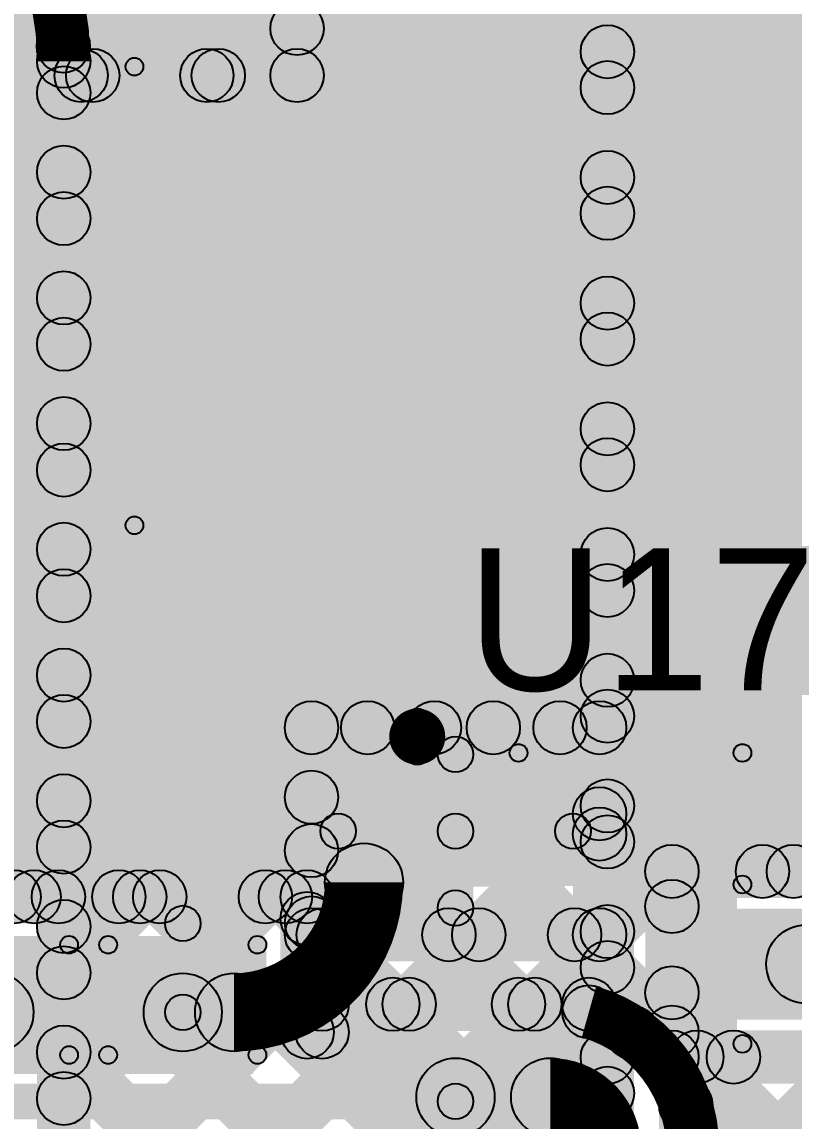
# Model space of a CAD drawing. Header units: millimetres. Extents: x 0 to 210, y 0 to 213.
# Drawn here: x 1.8358 to 2.053, y 0.5129 to 0.822 of the extents above; entities that cross this region are included whole.
import ezdxf

# ---------------------------------------------------------------- set-up
doc = ezdxf.new("R2010")
doc.units = ezdxf.units.MM
doc.header["$MEASUREMENT"] = 0
for name, color, linetype in [('BottomLayer', 5, 'Continuous'), ('TopLayer', 1, 'Continuous'), ('TopOverlay', 2, 'Continuous'), ('TopPaste', 8, 'Continuous'), ('TopSolder', 216, 'Continuous')]:
    doc.layers.add(name, color=color, linetype=linetype)

# ---------------------------------------------------------------- blocks, each defined once
blk = doc.blocks.new('UCD1E471MNL1GS_40')
at = {"layer": 'TopOverlay'}
h = blk.add_hatch(color=2, dxfattribs=at)
edge = h.paths.add_edge_path()
edge.add_arc((0.206, -0.08), 0.0025, 0, 360)
for points in [[(0.2085, -0.209), (0.2035, -0.209), (0.2035, -0.08), (0.2085, -0.08)], [(-0.14, -0.2115), (-0.14, -0.2065), (0.206, -0.2065), (0.206, -0.2115)]]:
    blk.add_hatch(color=2, dxfattribs=at).paths.add_polyline_path(points)
h = blk.add_hatch(color=2, dxfattribs=at)
edge = h.paths.add_edge_path()
edge.add_arc((0.206, -0.209), 0.0025, 0, 360)
h = blk.add_hatch(color=2, dxfattribs=at)
edge = h.paths.add_edge_path()
edge.add_arc((0.206, -0.209), 0.0025, 0, 360)
at = {"layer": 'TopSolder'}
blk.add_hatch(color=216, dxfattribs=at).paths.add_polyline_path([(0.23825, 0.06896), (0.23825, -0.06896), (0.06096, -0.06896), (0.06096, 0.06896)])
at = {"layer": 'TopOverlay'}
for centre in [(0.206, -0.08), (0.206, -0.209), (0.206, -0.209)]:
    blk.add_circle(centre, 0.0025, dxfattribs=at)
blk = doc.blocks.new('SSOP_3_79')
at = {"layer": 'TopLayer'}
for points in [[(-0.01161, 0.02618), (-0.01161, 0.07224), (0.01161, 0.07224), (0.01161, 0.02618)], [(-0.04902, -0.07224), (-0.04902, -0.02618), (-0.02579, -0.02618), (-0.02579, -0.07224)], [(0.02579, -0.07224), (0.02579, -0.02618), (0.04902, -0.02618), (0.04902, -0.07224)]]:
    blk.add_hatch(color=1, dxfattribs=at).paths.add_polyline_path(points)
at = {"layer": 'TopOverlay'}
h = blk.add_hatch(color=2, dxfattribs=at)
edge = h.paths.add_edge_path()
edge.add_arc((-0.05942, 0.0315), 0.0025, 0, 360)
h = blk.add_hatch(color=2, dxfattribs=at)
edge = h.paths.add_edge_path()
edge.add_arc((-0.05942, 0.0315), 0.0025, 0, 360)
for points in [[(-0.05692, -0.0315), (-0.06192, -0.0315), (-0.06192, 0.0315), (-0.05692, 0.0315)], [(-0.02241, 0.034), (-0.02241, 0.029), (-0.05942, 0.029), (-0.05942, 0.034)], [(0.05942, 0.034), (0.05942, 0.029), (0.02241, 0.029), (0.02241, 0.034)], [(0.06192, -0.0315), (0.05692, -0.0315), (0.05692, 0.0315), (0.06192, 0.0315)]]:
    blk.add_hatch(color=2, dxfattribs=at).paths.add_polyline_path(points)
h = blk.add_hatch(color=2, dxfattribs=at)
edge = h.paths.add_edge_path()
edge.add_arc((-0.02241, 0.0315), 0.0025, 0, 360)
h = blk.add_hatch(color=2, dxfattribs=at)
edge = h.paths.add_edge_path()
edge.add_arc((0.02241, 0.0315), 0.0025, 0, 360)
h = blk.add_hatch(color=2, dxfattribs=at)
edge = h.paths.add_edge_path()
edge.add_arc((0.05942, 0.0315), 0.0025, 0, 360)
h = blk.add_hatch(color=2, dxfattribs=at)
edge = h.paths.add_edge_path()
edge.add_arc((0.05942, 0.0315), 0.0025, 0, 360)
h = blk.add_hatch(color=2, dxfattribs=at)
edge = h.paths.add_edge_path()
edge.add_arc((-0.05942, -0.0315), 0.0025, 0, 360)
h = blk.add_hatch(color=2, dxfattribs=at)
edge = h.paths.add_edge_path()
edge.add_arc((0.05942, -0.0315), 0.0025, 0, 360)
h = blk.add_hatch(color=2, dxfattribs=at)
edge = h.paths.add_edge_path()
edge.add_arc((-0.06794, -0.06), 0.00394, 0, 360)
h = blk.add_hatch(color=2, dxfattribs=at)
edge = h.paths.add_edge_path()
edge.add_arc((-0.06006, -0.06), 0.00394, 0, 360)
at = {"layer": 'TopPaste'}
for points in [[(-0.01161, 0.02618), (-0.01161, 0.07224), (0.01161, 0.07224), (0.01161, 0.02618)], [(-0.04902, -0.07224), (-0.04902, -0.02618), (-0.02579, -0.02618), (-0.02579, -0.07224)], [(0.02579, -0.07224), (0.02579, -0.02618), (0.04902, -0.02618), (0.04902, -0.07224)]]:
    blk.add_hatch(color=8, dxfattribs=at).paths.add_polyline_path(points)
at = {"layer": 'TopSolder'}
for points in [[(-0.01561, 0.02218), (-0.01561, 0.07624), (0.01561, 0.07624), (0.01561, 0.02218)], [(-0.05302, -0.07624), (-0.05302, -0.02218), (-0.02179, -0.02218), (-0.02179, -0.07624)], [(0.02179, -0.07624), (0.02179, -0.02218), (0.05302, -0.02218), (0.05302, -0.07624)]]:
    blk.add_hatch(color=216, dxfattribs=at).paths.add_polyline_path(points)
at = {"layer": 'TopOverlay', "const_width": 0.00787}
blk.add_lwpolyline([(-0.06006, -0.06, 1), (-0.06794, -0.06, 1)], format="xyb", close=True, dxfattribs=at)
at = {"layer": 'TopOverlay'}
for centre, radius in [((-0.05942, 0.0315), 0.0025), ((-0.05942, 0.0315), 0.0025), ((-0.02241, 0.0315), 0.0025), ((0.02241, 0.0315), 0.0025), ((0.05942, 0.0315), 0.0025), ((0.05942, 0.0315), 0.0025), ((-0.05942, -0.0315), 0.0025), ((0.05942, -0.0315), 0.0025), ((-0.06794, -0.06), 0.00394), ((-0.06006, -0.06), 0.00394)]:
    blk.add_circle(centre, radius, dxfattribs=at)
blk = doc.blocks.new('CAP_0603_89')
at = {"layer": 'TopLayer'}
for points in [[(-0.015, 0.0175), (-0.015, -0.0175), (-0.045, -0.0175), (-0.045, 0.0175)], [(0.045, 0.0175), (0.045, -0.0175), (0.015, -0.0175), (0.015, 0.0175)]]:
    blk.add_hatch(color=1, dxfattribs=at).paths.add_polyline_path(points)
at = {"layer": 'TopOverlay'}
h = blk.add_hatch(color=2, dxfattribs=at)
edge = h.paths.add_edge_path()
edge.add_arc((-0.049, 0.021), 0.0025, 0, 360)
h = blk.add_hatch(color=2, dxfattribs=at)
edge = h.paths.add_edge_path()
edge.add_arc((-0.049, 0.021), 0.0025, 0, 360)
for points in [[(-0.049, 0.0185), (-0.049, 0.0235), (-0.018, 0.0235), (-0.018, 0.0185)], [(0.018, 0.0185), (0.018, 0.0235), (0.049, 0.0235), (0.049, 0.0185)], [(-0.0515, 0.021), (-0.0465, 0.021), (-0.0465, -0.021), (-0.0515, -0.021)], [(0.0465, 0.021), (0.0515, 0.021), (0.0515, -0.021), (0.0465, -0.021)], [(-0.049, -0.0235), (-0.049, -0.0185), (-0.018, -0.0185), (-0.018, -0.0235)], [(0.018, -0.0235), (0.018, -0.0185), (0.049, -0.0185), (0.049, -0.0235)]]:
    blk.add_hatch(color=2, dxfattribs=at).paths.add_polyline_path(points)
h = blk.add_hatch(color=2, dxfattribs=at)
edge = h.paths.add_edge_path()
edge.add_arc((-0.018, 0.021), 0.0025, 0, 360)
h = blk.add_hatch(color=2, dxfattribs=at)
edge = h.paths.add_edge_path()
edge.add_arc((0.018, 0.021), 0.0025, 0, 360)
h = blk.add_hatch(color=2, dxfattribs=at)
edge = h.paths.add_edge_path()
edge.add_arc((0.049, 0.021), 0.0025, 0, 360)
h = blk.add_hatch(color=2, dxfattribs=at)
edge = h.paths.add_edge_path()
edge.add_arc((0.049, 0.021), 0.0025, 0, 360)
h = blk.add_hatch(color=2, dxfattribs=at)
edge = h.paths.add_edge_path()
edge.add_arc((-0.049, -0.021), 0.0025, 0, 360)
h = blk.add_hatch(color=2, dxfattribs=at)
edge = h.paths.add_edge_path()
edge.add_arc((-0.049, -0.021), 0.0025, 0, 360)
h = blk.add_hatch(color=2, dxfattribs=at)
edge = h.paths.add_edge_path()
edge.add_arc((-0.018, -0.021), 0.0025, 0, 360)
h = blk.add_hatch(color=2, dxfattribs=at)
edge = h.paths.add_edge_path()
edge.add_arc((0.018, -0.021), 0.0025, 0, 360)
h = blk.add_hatch(color=2, dxfattribs=at)
edge = h.paths.add_edge_path()
edge.add_arc((0.049, -0.021), 0.0025, 0, 360)
h = blk.add_hatch(color=2, dxfattribs=at)
edge = h.paths.add_edge_path()
edge.add_arc((0.049, -0.021), 0.0025, 0, 360)
at = {"layer": 'TopPaste'}
for points in [[(-0.015, 0.0175), (-0.015, -0.0175), (-0.045, -0.0175), (-0.045, 0.0175)], [(0.045, 0.0175), (0.045, -0.0175), (0.015, -0.0175), (0.015, 0.0175)]]:
    blk.add_hatch(color=8, dxfattribs=at).paths.add_polyline_path(points)
at = {"layer": 'TopSolder'}
for points in [[(-0.01264, 0.01986), (-0.01264, -0.01986), (-0.04736, -0.01986), (-0.04736, 0.01986)], [(0.04736, 0.01986), (0.04736, -0.01986), (0.01264, -0.01986), (0.01264, 0.01986)]]:
    blk.add_hatch(color=216, dxfattribs=at).paths.add_polyline_path(points)
at = {"layer": 'TopOverlay'}
for centre in [(-0.049, 0.021), (-0.049, 0.021), (-0.018, 0.021), (0.018, 0.021), (0.049, 0.021), (0.049, 0.021), (-0.049, -0.021), (-0.049, -0.021), (-0.018, -0.021), (0.018, -0.021), (0.049, -0.021), (0.049, -0.021)]:
    blk.add_circle(centre, 0.0025, dxfattribs=at)
blk = doc.blocks.new('CAP_0603_90')
at = {"layer": 'TopLayer'}
for points in [[(-0.015, 0.0175), (-0.015, -0.0175), (-0.045, -0.0175), (-0.045, 0.0175)], [(0.045, 0.0175), (0.045, -0.0175), (0.015, -0.0175), (0.015, 0.0175)]]:
    blk.add_hatch(color=1, dxfattribs=at).paths.add_polyline_path(points)
at = {"layer": 'TopOverlay'}
h = blk.add_hatch(color=2, dxfattribs=at)
edge = h.paths.add_edge_path()
edge.add_arc((-0.049, 0.021), 0.0025, 0, 360)
h = blk.add_hatch(color=2, dxfattribs=at)
edge = h.paths.add_edge_path()
edge.add_arc((-0.049, 0.021), 0.0025, 0, 360)
for points in [[(-0.049, 0.0185), (-0.049, 0.0235), (-0.018, 0.0235), (-0.018, 0.0185)], [(0.018, 0.0185), (0.018, 0.0235), (0.049, 0.0235), (0.049, 0.0185)], [(-0.0515, 0.021), (-0.0465, 0.021), (-0.0465, -0.021), (-0.0515, -0.021)], [(0.0465, 0.021), (0.0515, 0.021), (0.0515, -0.021), (0.0465, -0.021)], [(-0.049, -0.0235), (-0.049, -0.0185), (-0.018, -0.0185), (-0.018, -0.0235)], [(0.018, -0.0235), (0.018, -0.0185), (0.049, -0.0185), (0.049, -0.0235)]]:
    blk.add_hatch(color=2, dxfattribs=at).paths.add_polyline_path(points)
h = blk.add_hatch(color=2, dxfattribs=at)
edge = h.paths.add_edge_path()
edge.add_arc((-0.018, 0.021), 0.0025, 0, 360)
h = blk.add_hatch(color=2, dxfattribs=at)
edge = h.paths.add_edge_path()
edge.add_arc((0.018, 0.021), 0.0025, 0, 360)
h = blk.add_hatch(color=2, dxfattribs=at)
edge = h.paths.add_edge_path()
edge.add_arc((0.049, 0.021), 0.0025, 0, 360)
h = blk.add_hatch(color=2, dxfattribs=at)
edge = h.paths.add_edge_path()
edge.add_arc((0.049, 0.021), 0.0025, 0, 360)
h = blk.add_hatch(color=2, dxfattribs=at)
edge = h.paths.add_edge_path()
edge.add_arc((-0.049, -0.021), 0.0025, 0, 360)
h = blk.add_hatch(color=2, dxfattribs=at)
edge = h.paths.add_edge_path()
edge.add_arc((-0.049, -0.021), 0.0025, 0, 360)
h = blk.add_hatch(color=2, dxfattribs=at)
edge = h.paths.add_edge_path()
edge.add_arc((-0.018, -0.021), 0.0025, 0, 360)
h = blk.add_hatch(color=2, dxfattribs=at)
edge = h.paths.add_edge_path()
edge.add_arc((0.018, -0.021), 0.0025, 0, 360)
h = blk.add_hatch(color=2, dxfattribs=at)
edge = h.paths.add_edge_path()
edge.add_arc((0.049, -0.021), 0.0025, 0, 360)
h = blk.add_hatch(color=2, dxfattribs=at)
edge = h.paths.add_edge_path()
edge.add_arc((0.049, -0.021), 0.0025, 0, 360)
at = {"layer": 'TopPaste'}
for points in [[(-0.015, 0.0175), (-0.015, -0.0175), (-0.045, -0.0175), (-0.045, 0.0175)], [(0.045, 0.0175), (0.045, -0.0175), (0.015, -0.0175), (0.015, 0.0175)]]:
    blk.add_hatch(color=8, dxfattribs=at).paths.add_polyline_path(points)
at = {"layer": 'TopSolder'}
for points in [[(-0.01264, 0.01986), (-0.01264, -0.01986), (-0.04736, -0.01986), (-0.04736, 0.01986)], [(0.04736, 0.01986), (0.04736, -0.01986), (0.01264, -0.01986), (0.01264, 0.01986)]]:
    blk.add_hatch(color=216, dxfattribs=at).paths.add_polyline_path(points)
at = {"layer": 'TopOverlay'}
for centre in [(-0.049, 0.021), (-0.049, 0.021), (-0.018, 0.021), (0.018, 0.021), (0.049, 0.021), (0.049, 0.021), (-0.049, -0.021), (-0.049, -0.021), (-0.018, -0.021), (0.018, -0.021), (0.049, -0.021), (0.049, -0.021)]:
    blk.add_circle(centre, 0.0025, dxfattribs=at)

msp = doc.modelspace()

# ---------------------------------------------------------------- hatches: boundary and pattern name
at = {"layer": 'BottomLayer'}
for points in [[(2.008, 0.498), (1.993, 0.498), (1.993, 2.688), (2.008, 2.688)], [(2.037, 0.498), (2.015, 0.498), (2.015, 2.688), (2.037, 2.688)], [(1.63805, 1.15537), (1.64866, 1.16598), (2.0058, 0.80884), (1.9952, 0.79823)], [(1.63805, 1.12002), (1.64866, 1.13062), (2.0058, 0.77348), (1.9952, 0.76287)], [(1.63805, 1.08466), (1.64866, 1.09527), (2.0058, 0.73813), (1.9952, 0.72752)], [(1.63805, 1.04931), (1.64866, 1.05991), (2.0058, 0.70277), (1.9952, 0.69216)], [(1.8528, 0.79676), (1.8422, 0.80736), (1.9952, 0.96036), (2.0058, 0.94976)], [(1.8528, 0.7614), (1.8422, 0.77201), (1.9952, 0.92501), (2.0058, 0.9144)], [(1.8528, 0.72604), (1.8422, 0.73665), (1.9952, 0.88965), (2.0058, 0.87904)], [(1.8528, 0.69069), (1.8422, 0.7013), (1.9952, 0.8543), (2.0058, 0.84369)], [(1.84209, 0.80992), (1.85269, 0.82052), (2.0058, 0.66741), (1.9952, 0.65681)], [(1.8528, 0.65533), (1.8422, 0.66594), (1.9952, 0.81894), (2.0058, 0.80833)], [(1.855, 0.487), (1.84, 0.487), (1.84, 0.81096), (1.855, 0.81096)], [(1.8422, 0.77445), (1.8528, 0.78506), (2.0058, 0.63206), (1.9952, 0.62145)], [(1.8528, 0.61998), (1.8422, 0.63059), (1.9952, 0.78359), (2.0058, 0.77298)], [(1.8422, 0.7391), (1.8528, 0.7497), (2.0058, 0.5967), (1.9952, 0.5861)], [(1.8528, 0.58462), (1.8422, 0.59523), (1.9952, 0.74823), (2.0058, 0.73762)], [(1.8422, 0.70374), (1.8528, 0.71435), (2.0058, 0.56135), (1.9952, 0.55074)], [(1.8528, 0.54927), (1.8422, 0.55988), (1.9952, 0.71288), (2.0058, 0.70227)], [(1.8422, 0.66838), (1.8528, 0.67899), (2.0058, 0.52599), (1.9952, 0.51538)], [(1.8422, 0.66839), (1.8528, 0.67899), (2.0058, 0.52599), (1.9952, 0.51539)], [(1.8528, 0.51391), (1.8422, 0.52452), (1.9952, 0.67752), (2.0058, 0.66691)], [(1.8422, 0.63303), (1.8528, 0.64364), (2.00273, 0.49371), (1.99212, 0.4831)], [(1.85272, 0.47848), (1.84212, 0.48908), (1.9952, 0.64216), (2.0058, 0.63156)], [(1.8422, 0.59767), (1.8528, 0.60828), (1.97428, 0.4868), (1.96367, 0.4762)], [(1.88577, 0.47617), (1.87517, 0.48678), (1.9952, 0.60681), (2.0058, 0.5962)], [(1.8422, 0.56232), (1.8528, 0.57292), (1.93892, 0.4868), (1.92832, 0.4762)], [(1.92115, 0.4762), (1.91055, 0.4868), (1.9952, 0.57145), (2.0058, 0.56085)], [(1.8422, 0.52696), (1.8528, 0.53757), (1.90357, 0.4868), (1.89296, 0.4762)], [(1.95651, 0.4762), (1.9459, 0.4868), (1.9952, 0.5361), (2.0058, 0.52549)]]:
    msp.add_hatch(color=5, dxfattribs=at).paths.add_polyline_path(points)
h = msp.add_hatch(color=5, dxfattribs=at)
edge = h.paths.add_edge_path()
edge.add_arc((1.84739, 0.81522), 0.0075, 0, 360)
h = msp.add_hatch(color=5, dxfattribs=at)
edge = h.paths.add_edge_path()
edge.add_arc((2.0005, 0.81364), 0.0075, 0, 360)
h = msp.add_hatch(color=5, dxfattribs=at)
edge = h.paths.add_edge_path()
edge.add_arc((1.8475, 0.81096), 0.0075, 0, 360)
h = msp.add_hatch(color=5, dxfattribs=at)
edge = h.paths.add_edge_path()
edge.add_arc((1.8475, 0.81096), 0.0075, 0, 360)
h = msp.add_hatch(color=5, dxfattribs=at)
edge = h.paths.add_edge_path()
edge.add_arc((2.0005, 0.80353), 0.0075, 0, 360)
h = msp.add_hatch(color=5, dxfattribs=at)
edge = h.paths.add_edge_path()
edge.add_arc((1.8475, 0.80206), 0.0075, 0, 360)
h = msp.add_hatch(color=5, dxfattribs=at)
edge = h.paths.add_edge_path()
edge.add_arc((1.8475, 0.77976), 0.0075, 0, 360)
h = msp.add_hatch(color=5, dxfattribs=at)
edge = h.paths.add_edge_path()
edge.add_arc((2.0005, 0.77828), 0.0075, 0, 360)
h = msp.add_hatch(color=5, dxfattribs=at)
edge = h.paths.add_edge_path()
edge.add_arc((1.8475, 0.7667), 0.0075, 0, 360)
h = msp.add_hatch(color=5, dxfattribs=at)
edge = h.paths.add_edge_path()
edge.add_arc((2.0005, 0.76818), 0.0075, 0, 360)
h = msp.add_hatch(color=5, dxfattribs=at)
edge = h.paths.add_edge_path()
edge.add_arc((1.8475, 0.7444), 0.0075, 0, 360)
h = msp.add_hatch(color=5, dxfattribs=at)
edge = h.paths.add_edge_path()
edge.add_arc((2.0005, 0.74293), 0.0075, 0, 360)
h = msp.add_hatch(color=5, dxfattribs=at)
edge = h.paths.add_edge_path()
edge.add_arc((1.8475, 0.73135), 0.0075, 0, 360)
h = msp.add_hatch(color=5, dxfattribs=at)
edge = h.paths.add_edge_path()
edge.add_arc((2.0005, 0.73282), 0.0075, 0, 360)
h = msp.add_hatch(color=5, dxfattribs=at)
edge = h.paths.add_edge_path()
edge.add_arc((1.8475, 0.70905), 0.0075, 0, 360)
h = msp.add_hatch(color=5, dxfattribs=at)
edge = h.paths.add_edge_path()
edge.add_arc((2.0005, 0.70757), 0.0075, 0, 360)
h = msp.add_hatch(color=5, dxfattribs=at)
edge = h.paths.add_edge_path()
edge.add_arc((2.0005, 0.69747), 0.0075, 0, 360)
h = msp.add_hatch(color=5, dxfattribs=at)
edge = h.paths.add_edge_path()
edge.add_arc((1.8475, 0.69599), 0.0075, 0, 360)
h = msp.add_hatch(color=5, dxfattribs=at)
edge = h.paths.add_edge_path()
edge.add_arc((1.8475, 0.67369), 0.0075, 0, 360)
h = msp.add_hatch(color=5, dxfattribs=at)
edge = h.paths.add_edge_path()
edge.add_arc((1.8475, 0.67369), 0.0075, 0, 360)
h = msp.add_hatch(color=5, dxfattribs=at)
edge = h.paths.add_edge_path()
edge.add_arc((2.0005, 0.67222), 0.0075, 0, 360)
h = msp.add_hatch(color=5, dxfattribs=at)
edge = h.paths.add_edge_path()
edge.add_arc((1.8475, 0.66064), 0.0075, 0, 360)
h = msp.add_hatch(color=5, dxfattribs=at)
edge = h.paths.add_edge_path()
edge.add_arc((2.0005, 0.66211), 0.0075, 0, 360)
h = msp.add_hatch(color=5, dxfattribs=at)
edge = h.paths.add_edge_path()
edge.add_arc((1.8475, 0.63833), 0.0075, 0, 360)
h = msp.add_hatch(color=5, dxfattribs=at)
edge = h.paths.add_edge_path()
edge.add_arc((2.0005, 0.63686), 0.0075, 0, 360)
h = msp.add_hatch(color=5, dxfattribs=at)
edge = h.paths.add_edge_path()
edge.add_arc((2.0005, 0.62676), 0.0075, 0, 360)
h = msp.add_hatch(color=5, dxfattribs=at)
edge = h.paths.add_edge_path()
edge.add_arc((1.8475, 0.62528), 0.0075, 0, 360)
h = msp.add_hatch(color=5, dxfattribs=at)
edge = h.paths.add_edge_path()
edge.add_arc((1.8475, 0.60298), 0.0075, 0, 360)
h = msp.add_hatch(color=5, dxfattribs=at)
edge = h.paths.add_edge_path()
edge.add_arc((2.0005, 0.60151), 0.0075, 0, 360)
h = msp.add_hatch(color=5, dxfattribs=at)
edge = h.paths.add_edge_path()
edge.add_arc((1.8475, 0.58993), 0.0075, 0, 360)
h = msp.add_hatch(color=5, dxfattribs=at)
edge = h.paths.add_edge_path()
edge.add_arc((2.0005, 0.5914), 0.0075, 0, 360)
h = msp.add_hatch(color=5, dxfattribs=at)
edge = h.paths.add_edge_path()
edge.add_arc((1.8475, 0.56762), 0.0075, 0, 360)
h = msp.add_hatch(color=5, dxfattribs=at)
edge = h.paths.add_edge_path()
edge.add_arc((2.0005, 0.56615), 0.0075, 0, 360)
h = msp.add_hatch(color=5, dxfattribs=at)
edge = h.paths.add_edge_path()
edge.add_arc((2.0005, 0.55605), 0.0075, 0, 360)
h = msp.add_hatch(color=5, dxfattribs=at)
edge = h.paths.add_edge_path()
edge.add_arc((1.8475, 0.55457), 0.0075, 0, 360)
h = msp.add_hatch(color=5, dxfattribs=at)
edge = h.paths.add_edge_path()
edge.add_arc((1.8475, 0.53227), 0.0075, 0, 360)
h = msp.add_hatch(color=5, dxfattribs=at)
edge = h.paths.add_edge_path()
edge.add_arc((2.0005, 0.5308), 0.0075, 0, 360)
h = msp.add_hatch(color=5, dxfattribs=at)
edge = h.paths.add_edge_path()
edge.add_arc((1.8475, 0.51922), 0.0075, 0, 360)
h = msp.add_hatch(color=5, dxfattribs=at)
edge = h.paths.add_edge_path()
edge.add_arc((2.0005, 0.52069), 0.0075, 0, 360)
h = msp.add_hatch(color=5, dxfattribs=at)
edge = h.paths.add_edge_path()
edge.add_arc((2.0005, 0.52069), 0.0075, 0, 360)
at = {"layer": 'TopLayer'}
for points in [[(1.723, 0.633), (2.098, 0.633), (2.098, 1.208), (1.723, 1.208)], [(1.70377, 0.57702), (1.69317, 0.58762), (2.1232, 1.01765), (2.1338, 1.00704)], [(1.79447, 0.63236), (1.78387, 0.64297), (2.1232, 0.9823), (2.1338, 0.97169)], [(1.92065, 0.80696), (1.90565, 0.80696), (1.90565, 0.97189), (1.92065, 0.97189)], [(1.90784, 0.95629), (1.91845, 0.9669), (2.1338, 0.75155), (2.1232, 0.74094)], [(1.81064, 0.61318), (1.80004, 0.62378), (2.1232, 0.94694), (2.1338, 0.93633)], [(1.90784, 0.92094), (1.91845, 0.93155), (2.1338, 0.71619), (2.1232, 0.70558)], [(1.80956, 0.57674), (1.79896, 0.58735), (2.1232, 0.91159), (2.1338, 0.90098)], [(1.90784, 0.88558), (1.91845, 0.89619), (2.1338, 0.68084), (2.1232, 0.67023)], [(1.83883, 0.57065), (1.82823, 0.58126), (2.1232, 0.87623), (2.1338, 0.86562)], [(1.90784, 0.85023), (1.91845, 0.86084), (2.1338, 0.64548), (2.1232, 0.63487)], [(1.87419, 0.57065), (1.86358, 0.58126), (2.1232, 0.84088), (2.1338, 0.83027)], [(1.90784, 0.81487), (1.91845, 0.82548), (2.1338, 0.61013), (2.1232, 0.59952)], [(1.7165, 0.79946), (1.7165, 0.81446), (1.91315, 0.81446), (1.91315, 0.79946)], [(1.66842, 0.57702), (1.65781, 0.58762), (1.88246, 0.81227), (1.89306, 0.80166)], [(1.7218, 0.66576), (1.7112, 0.67636), (1.8471, 0.81227), (1.85771, 0.80166)], [(1.7112, 0.79939), (1.7218, 0.80999), (1.92254, 0.60926), (1.91193, 0.59865)], [(1.7112, 0.79938), (1.7218, 0.80999), (1.92254, 0.60926), (1.91193, 0.59865)], [(1.74428, 0.80166), (1.75488, 0.81227), (1.93833, 0.62882), (1.92773, 0.61821)], [(1.77963, 0.80166), (1.79024, 0.81227), (1.97369, 0.62882), (1.96308, 0.61821)], [(1.81499, 0.80166), (1.82559, 0.81227), (2.04945, 0.58842), (2.03884, 0.57781)], [(1.85034, 0.80166), (1.86095, 0.81227), (2.0848, 0.58842), (2.07419, 0.57781)], [(1.8857, 0.80166), (1.89631, 0.81227), (2.1338, 0.57477), (2.1232, 0.56416)], [(1.9571, 0.61821), (1.9465, 0.62882), (2.1232, 0.80552), (2.1338, 0.79491)], [(1.7112, 0.76403), (1.7218, 0.77464), (1.91518, 0.58126), (1.90457, 0.57065)], [(1.99246, 0.61821), (1.98185, 0.62882), (2.1232, 0.77016), (2.1338, 0.75956)], [(1.7112, 0.72867), (1.7218, 0.73928), (1.87982, 0.58126), (1.86922, 0.57065)], [(2.0036, 0.594), (1.99299, 0.6046), (2.1232, 0.73481), (2.1338, 0.7242)], [(1.98537, 0.54041), (1.97476, 0.55102), (2.1232, 0.69945), (2.1338, 0.68885)], [(1.446, 0.579), (2.098, 0.579), (2.098, 0.675), (1.446, 0.675)], [(2.05812, 0.57781), (2.04752, 0.58842), (2.1232, 0.6641), (2.1338, 0.65349)], [(1.91723, 0.61602), (1.91723, 0.63102), (1.9983, 0.63102), (1.9983, 0.61602)], [(1.92473, 0.56529), (1.90973, 0.56529), (1.90973, 0.62352), (1.92473, 0.62352)], [(2.0058, 0.56529), (1.9908, 0.56529), (1.9908, 0.62352), (2.0058, 0.62352)], [(1.96276, 0.5944), (1.95276, 0.5944), (1.95276, 0.61602), (1.96276, 0.61602)], [(1.80093, 0.60358), (1.81154, 0.61419), (1.84447, 0.58126), (1.83386, 0.57065)], [(1.92473, 0.5894), (1.92473, 0.5994), (1.95776, 0.5994), (1.95776, 0.5894)], [(1.95776, 0.5894), (1.95776, 0.5994), (1.9908, 0.5994), (1.9908, 0.5894)], [(1.99299, 0.5883), (2.0036, 0.59891), (2.02396, 0.57855), (2.01335, 0.56794)], [(1.90954, 0.57065), (1.89894, 0.58126), (1.91193, 0.59425), (1.92254, 0.58365)], [(1.96276, 0.57279), (1.95276, 0.57279), (1.95276, 0.5944), (1.96276, 0.5944)], [(2.01866, 0.57561), (2.01866, 0.59061), (2.09372, 0.59061), (2.09372, 0.57561)], [(1.80426, 0.56846), (1.80426, 0.58346), (1.846, 0.58346), (1.846, 0.56846)], [(1.846, 0.56846), (1.846, 0.58346), (1.863, 0.58346), (1.863, 0.56846)], [(1.846, 0.56846), (1.846, 0.58346), (1.863, 0.58346), (1.863, 0.56846)], [(1.863, 0.56846), (1.863, 0.58346), (1.916, 0.58346), (1.916, 0.56846)], [(1.90457, 0.57065), (1.91518, 0.58126), (1.9213, 0.57514), (1.9107, 0.56453)], [(2.02616, 0.53089), (2.01116, 0.53089), (2.01116, 0.58311), (2.02616, 0.58311)], [(1.9235, 0.53791), (1.9085, 0.53791), (1.9085, 0.57596), (1.9235, 0.57596)], [(1.91193, 0.5633), (1.92254, 0.5739), (1.92585, 0.57059), (1.91524, 0.55998)], [(1.91723, 0.55779), (1.91723, 0.57279), (1.9983, 0.57279), (1.9983, 0.55779)], [(1.9213, 0.54706), (1.9107, 0.55766), (1.92362, 0.57059), (1.93423, 0.55998)], [(1.91524, 0.55998), (1.92585, 0.57059), (1.94542, 0.55102), (1.93482, 0.54041)], [(1.95001, 0.54041), (1.9394, 0.55102), (1.95898, 0.57059), (1.96958, 0.55998)], [(1.9506, 0.55998), (1.96121, 0.57059), (1.98078, 0.55102), (1.97017, 0.54041)], [(1.9506, 0.55998), (1.9612, 0.57059), (1.98078, 0.55102), (1.97017, 0.54041)], [(1.98595, 0.55998), (1.99656, 0.57059), (2.02396, 0.54319), (2.01335, 0.53258)], [(1.886, 0.54346), (1.876, 0.54346), (1.876, 0.56846), (1.886, 0.56846)], [(1.828, 0.53246), (1.828, 0.55446), (1.881, 0.55446), (1.881, 0.53246)], [(1.881, 0.53246), (1.881, 0.55446), (1.89546, 0.55446), (1.89546, 0.53246)], [(2.01279, 0.53248), (2.00219, 0.54309), (2.01335, 0.55426), (2.02396, 0.54365)], [(1.92023, 0.53821), (1.92023, 0.55321), (1.9953, 0.55321), (1.9953, 0.53821)], [(1.881, 0.53846), (1.881, 0.54846), (1.9085, 0.54846), (1.9085, 0.53846)], [(1.92773, 0.53791), (1.91273, 0.53791), (1.91273, 0.54571), (1.92773, 0.54571)], [(1.916, 0.53041), (1.916, 0.54541), (1.92023, 0.54541), (1.92023, 0.53041)], [(2.01335, 0.53258), (2.02396, 0.54319), (2.03096, 0.53619), (2.02036, 0.52558)], [(2.01866, 0.52339), (2.01866, 0.53839), (2.0925, 0.53839), (2.0925, 0.52339)], [(2.02782, 0.51215), (2.01721, 0.52276), (2.03064, 0.53619), (2.04125, 0.52558)], [(2.02036, 0.52558), (2.03096, 0.53619), (2.06185, 0.5053), (2.05124, 0.4947)], [(2.04572, 0.4947), (2.03511, 0.5053), (2.066, 0.53619), (2.0766, 0.52558)], [(1.95776, 0.5086), (1.95776, 0.5306), (1.9844, 0.5306), (1.9844, 0.5086)], [(1.776, 0.51341), (1.776, 0.52341), (1.95776, 0.52341), (1.95776, 0.51341)]]:
    msp.add_hatch(color=1, dxfattribs=at).paths.add_polyline_path(points)
h = msp.add_hatch(color=1, dxfattribs=at)
edge = h.paths.add_edge_path()
edge.add_arc((1.91315, 0.82018), 0.0075, 0, 360)
h = msp.add_hatch(color=1, dxfattribs=at)
edge = h.paths.add_edge_path()
edge.add_arc((1.85241, 0.80696), 0.0075, 0, 360)
h = msp.add_hatch(color=1, dxfattribs=at)
edge = h.paths.add_edge_path()
edge.add_arc((1.85565, 0.80696), 0.0075, 0, 360)
h = msp.add_hatch(color=1, dxfattribs=at)
edge = h.paths.add_edge_path()
edge.add_arc((1.88776, 0.80696), 0.0075, 0, 360)
h = msp.add_hatch(color=1, dxfattribs=at)
edge = h.paths.add_edge_path()
edge.add_arc((1.891, 0.80696), 0.0075, 0, 360)
h = msp.add_hatch(color=1, dxfattribs=at)
edge = h.paths.add_edge_path()
edge.add_arc((1.91315, 0.80696), 0.0075, 0, 360)
h = msp.add_hatch(color=1, dxfattribs=at)
edge = h.paths.add_edge_path()
edge.add_arc((1.91315, 0.80696), 0.0075, 0, 360)
h = msp.add_hatch(color=1, dxfattribs=at)
edge = h.paths.add_edge_path()
edge.add_arc((1.91723, 0.62352), 0.0075, 0, 360)
h = msp.add_hatch(color=1, dxfattribs=at)
edge = h.paths.add_edge_path()
edge.add_arc((1.91723, 0.62352), 0.0075, 0, 360)
h = msp.add_hatch(color=1, dxfattribs=at)
edge = h.paths.add_edge_path()
edge.add_arc((1.93303, 0.62352), 0.0075, 0, 360)
h = msp.add_hatch(color=1, dxfattribs=at)
edge = h.paths.add_edge_path()
edge.add_arc((1.9518, 0.62352), 0.0075, 0, 360)
h = msp.add_hatch(color=1, dxfattribs=at)
edge = h.paths.add_edge_path()
edge.add_arc((1.96839, 0.62352), 0.0075, 0, 360)
h = msp.add_hatch(color=1, dxfattribs=at)
edge = h.paths.add_edge_path()
edge.add_arc((1.98715, 0.62352), 0.0075, 0, 360)
h = msp.add_hatch(color=1, dxfattribs=at)
edge = h.paths.add_edge_path()
edge.add_arc((1.9983, 0.62352), 0.0075, 0, 360)
h = msp.add_hatch(color=1, dxfattribs=at)
edge = h.paths.add_edge_path()
edge.add_arc((1.9983, 0.62352), 0.0075, 0, 360)
h = msp.add_hatch(color=1, dxfattribs=at)
edge = h.paths.add_edge_path()
edge.add_arc((1.95776, 0.61602), 0.005, 0, 360)
h = msp.add_hatch(color=1, dxfattribs=at)
edge = h.paths.add_edge_path()
edge.add_arc((1.91723, 0.60396), 0.0075, 0, 360)
h = msp.add_hatch(color=1, dxfattribs=at)
edge = h.paths.add_edge_path()
edge.add_arc((1.91723, 0.60396), 0.0075, 0, 360)
h = msp.add_hatch(color=1, dxfattribs=at)
edge = h.paths.add_edge_path()
edge.add_arc((1.9983, 0.5993), 0.0075, 0, 360)
h = msp.add_hatch(color=1, dxfattribs=at)
edge = h.paths.add_edge_path()
edge.add_arc((1.9983, 0.59361), 0.0075, 0, 360)
h = msp.add_hatch(color=1, dxfattribs=at)
edge = h.paths.add_edge_path()
edge.add_arc((1.92473, 0.5944), 0.005, 0, 360)
h = msp.add_hatch(color=1, dxfattribs=at)
edge = h.paths.add_edge_path()
edge.add_arc((1.95776, 0.5944), 0.005, 0, 360)
h = msp.add_hatch(color=1, dxfattribs=at)
edge = h.paths.add_edge_path()
edge.add_arc((1.95776, 0.5944), 0.005, 0, 360)
h = msp.add_hatch(color=1, dxfattribs=at)
edge = h.paths.add_edge_path()
edge.add_arc((1.95776, 0.5944), 0.005, 0, 360)
h = msp.add_hatch(color=1, dxfattribs=at)
edge = h.paths.add_edge_path()
edge.add_arc((1.95776, 0.5944), 0.005, 0, 360)
h = msp.add_hatch(color=1, dxfattribs=at)
edge = h.paths.add_edge_path()
edge.add_arc((1.9908, 0.5944), 0.005, 0, 360)
h = msp.add_hatch(color=1, dxfattribs=at)
edge = h.paths.add_edge_path()
edge.add_arc((1.91723, 0.58895), 0.0075, 0, 360)
h = msp.add_hatch(color=1, dxfattribs=at)
edge = h.paths.add_edge_path()
edge.add_arc((1.932, 0.58), 0.011, 0, 360)
h = msp.add_hatch(color=1, dxfattribs=at)
edge = h.paths.add_edge_path()
edge.add_arc((2.01866, 0.58311), 0.0075, 0, 360)
h = msp.add_hatch(color=1, dxfattribs=at)
edge = h.paths.add_edge_path()
edge.add_arc((2.01866, 0.58311), 0.0075, 0, 360)
h = msp.add_hatch(color=1, dxfattribs=at)
edge = h.paths.add_edge_path()
edge.add_arc((2.04414, 0.58311), 0.0075, 0, 360)
h = msp.add_hatch(color=1, dxfattribs=at)
edge = h.paths.add_edge_path()
edge.add_arc((2.05282, 0.58311), 0.0075, 0, 360)
h = msp.add_hatch(color=1, dxfattribs=at)
edge = h.paths.add_edge_path()
edge.add_arc((1.83353, 0.57596), 0.0075, 0, 360)
h = msp.add_hatch(color=1, dxfattribs=at)
edge = h.paths.add_edge_path()
edge.add_arc((1.83916, 0.57596), 0.0075, 0, 360)
h = msp.add_hatch(color=1, dxfattribs=at)
edge = h.paths.add_edge_path()
edge.add_arc((1.846, 0.57596), 0.0075, 0, 360)
h = msp.add_hatch(color=1, dxfattribs=at)
edge = h.paths.add_edge_path()
edge.add_arc((1.846, 0.57596), 0.0075, 0, 360)
h = msp.add_hatch(color=1, dxfattribs=at)
edge = h.paths.add_edge_path()
edge.add_arc((1.846, 0.57596), 0.0075, 0, 360)
h = msp.add_hatch(color=1, dxfattribs=at)
edge = h.paths.add_edge_path()
edge.add_arc((1.863, 0.57596), 0.0075, 0, 360)
h = msp.add_hatch(color=1, dxfattribs=at)
edge = h.paths.add_edge_path()
edge.add_arc((1.863, 0.57596), 0.0075, 0, 360)
h = msp.add_hatch(color=1, dxfattribs=at)
edge = h.paths.add_edge_path()
edge.add_arc((1.863, 0.57596), 0.0075, 0, 360)
h = msp.add_hatch(color=1, dxfattribs=at)
edge = h.paths.add_edge_path()
edge.add_arc((1.86889, 0.57596), 0.0075, 0, 360)
h = msp.add_hatch(color=1, dxfattribs=at)
edge = h.paths.add_edge_path()
edge.add_arc((1.87452, 0.57596), 0.0075, 0, 360)
h = msp.add_hatch(color=1, dxfattribs=at)
edge = h.paths.add_edge_path()
edge.add_arc((1.90424, 0.57596), 0.0075, 0, 360)
h = msp.add_hatch(color=1, dxfattribs=at)
edge = h.paths.add_edge_path()
edge.add_arc((1.90988, 0.57596), 0.0075, 0, 360)
h = msp.add_hatch(color=1, dxfattribs=at)
edge = h.paths.add_edge_path()
edge.add_arc((1.90988, 0.57596), 0.0075, 0, 360)
h = msp.add_hatch(color=1, dxfattribs=at)
edge = h.paths.add_edge_path()
edge.add_arc((1.916, 0.57596), 0.0075, 0, 360)
h = msp.add_hatch(color=1, dxfattribs=at)
edge = h.paths.add_edge_path()
edge.add_arc((1.916, 0.57596), 0.0075, 0, 360)
h = msp.add_hatch(color=1, dxfattribs=at)
edge = h.paths.add_edge_path()
edge.add_arc((2.01866, 0.57324), 0.0075, 0, 360)
h = msp.add_hatch(color=1, dxfattribs=at)
edge = h.paths.add_edge_path()
edge.add_arc((1.916, 0.56983), 0.0075, 0, 360)
h = msp.add_hatch(color=1, dxfattribs=at)
edge = h.paths.add_edge_path()
edge.add_arc((1.91723, 0.5686), 0.0075, 0, 360)
h = msp.add_hatch(color=1, dxfattribs=at)
edge = h.paths.add_edge_path()
edge.add_arc((1.95776, 0.57279), 0.005, 0, 360)
h = msp.add_hatch(color=1, dxfattribs=at)
edge = h.paths.add_edge_path()
edge.add_arc((1.881, 0.56846), 0.005, 0, 360)
h = msp.add_hatch(color=1, dxfattribs=at)
edge = h.paths.add_edge_path()
edge.add_arc((1.91723, 0.56529), 0.0075, 0, 360)
h = msp.add_hatch(color=1, dxfattribs=at)
edge = h.paths.add_edge_path()
edge.add_arc((1.91723, 0.56529), 0.0075, 0, 360)
h = msp.add_hatch(color=1, dxfattribs=at)
edge = h.paths.add_edge_path()
edge.add_arc((1.92054, 0.56529), 0.0075, 0, 360)
h = msp.add_hatch(color=1, dxfattribs=at)
edge = h.paths.add_edge_path()
edge.add_arc((1.92054, 0.56529), 0.0075, 0, 360)
h = msp.add_hatch(color=1, dxfattribs=at)
edge = h.paths.add_edge_path()
edge.add_arc((1.92893, 0.56529), 0.0075, 0, 360)
h = msp.add_hatch(color=1, dxfattribs=at)
edge = h.paths.add_edge_path()
edge.add_arc((1.9559, 0.56529), 0.0075, 0, 360)
h = msp.add_hatch(color=1, dxfattribs=at)
edge = h.paths.add_edge_path()
edge.add_arc((1.9559, 0.56529), 0.0075, 0, 360)
h = msp.add_hatch(color=1, dxfattribs=at)
edge = h.paths.add_edge_path()
edge.add_arc((1.96428, 0.56529), 0.0075, 0, 360)
h = msp.add_hatch(color=1, dxfattribs=at)
edge = h.paths.add_edge_path()
edge.add_arc((1.99126, 0.56529), 0.0075, 0, 360)
h = msp.add_hatch(color=1, dxfattribs=at)
edge = h.paths.add_edge_path()
edge.add_arc((1.9983, 0.56529), 0.0075, 0, 360)
h = msp.add_hatch(color=1, dxfattribs=at)
edge = h.paths.add_edge_path()
edge.add_arc((1.9983, 0.56529), 0.0075, 0, 360)
h = msp.add_hatch(color=1, dxfattribs=at)
edge = h.paths.add_edge_path()
edge.add_arc((2.05619, 0.557), 0.011, 0, 360)
h = msp.add_hatch(color=1, dxfattribs=at)
edge = h.paths.add_edge_path()
edge.add_arc((1.916, 0.55236), 0.0075, 0, 360)
h = msp.add_hatch(color=1, dxfattribs=at)
edge = h.paths.add_edge_path()
edge.add_arc((2.01866, 0.54895), 0.0075, 0, 360)
h = msp.add_hatch(color=1, dxfattribs=at)
edge = h.paths.add_edge_path()
edge.add_arc((1.828, 0.54346), 0.011, 0, 360)
h = msp.add_hatch(color=1, dxfattribs=at)
edge = h.paths.add_edge_path()
edge.add_arc((1.881, 0.54346), 0.011, 0, 360)
h = msp.add_hatch(color=1, dxfattribs=at)
edge = h.paths.add_edge_path()
edge.add_arc((1.881, 0.54346), 0.011, 0, 360)
h = msp.add_hatch(color=1, dxfattribs=at)
edge = h.paths.add_edge_path()
edge.add_arc((1.89546, 0.54346), 0.011, 0, 360)
h = msp.add_hatch(color=1, dxfattribs=at)
edge = h.paths.add_edge_path()
edge.add_arc((1.89546, 0.54346), 0.011, 0, 360)
h = msp.add_hatch(color=1, dxfattribs=at)
edge = h.paths.add_edge_path()
edge.add_arc((1.92023, 0.54571), 0.0075, 0, 360)
h = msp.add_hatch(color=1, dxfattribs=at)
edge = h.paths.add_edge_path()
edge.add_arc((1.92023, 0.54571), 0.0075, 0, 360)
h = msp.add_hatch(color=1, dxfattribs=at)
edge = h.paths.add_edge_path()
edge.add_arc((1.94012, 0.54571), 0.0075, 0, 360)
h = msp.add_hatch(color=1, dxfattribs=at)
edge = h.paths.add_edge_path()
edge.add_arc((1.94471, 0.54571), 0.0075, 0, 360)
h = msp.add_hatch(color=1, dxfattribs=at)
edge = h.paths.add_edge_path()
edge.add_arc((1.97547, 0.54571), 0.0075, 0, 360)
h = msp.add_hatch(color=1, dxfattribs=at)
edge = h.paths.add_edge_path()
edge.add_arc((1.97548, 0.54571), 0.0075, 0, 360)
h = msp.add_hatch(color=1, dxfattribs=at)
edge = h.paths.add_edge_path()
edge.add_arc((1.98006, 0.54571), 0.0075, 0, 360)
h = msp.add_hatch(color=1, dxfattribs=at)
edge = h.paths.add_edge_path()
edge.add_arc((1.9953, 0.54571), 0.0075, 0, 360)
h = msp.add_hatch(color=1, dxfattribs=at)
edge = h.paths.add_edge_path()
edge.add_arc((1.9953, 0.54359), 0.0075, 0, 360)
h = msp.add_hatch(color=1, dxfattribs=at)
edge = h.paths.add_edge_path()
edge.add_arc((1.881, 0.54346), 0.005, 0, 360)
h = msp.add_hatch(color=1, dxfattribs=at)
edge = h.paths.add_edge_path()
edge.add_arc((1.881, 0.54346), 0.005, 0, 360)
h = msp.add_hatch(color=1, dxfattribs=at)
edge = h.paths.add_edge_path()
edge.add_arc((1.9085, 0.54346), 0.005, 0, 360)
h = msp.add_hatch(color=1, dxfattribs=at)
edge = h.paths.add_edge_path()
edge.add_arc((1.916, 0.53791), 0.0075, 0, 360)
h = msp.add_hatch(color=1, dxfattribs=at)
edge = h.paths.add_edge_path()
edge.add_arc((1.916, 0.53791), 0.0075, 0, 360)
h = msp.add_hatch(color=1, dxfattribs=at)
edge = h.paths.add_edge_path()
edge.add_arc((1.92023, 0.53791), 0.0075, 0, 360)
h = msp.add_hatch(color=1, dxfattribs=at)
edge = h.paths.add_edge_path()
edge.add_arc((1.92023, 0.53791), 0.0075, 0, 360)
h = msp.add_hatch(color=1, dxfattribs=at)
edge = h.paths.add_edge_path()
edge.add_arc((2.00749, 0.53778), 0.0075, 0, 360)
h = msp.add_hatch(color=1, dxfattribs=at)
edge = h.paths.add_edge_path()
edge.add_arc((2.01866, 0.53789), 0.0075, 0, 360)
h = msp.add_hatch(color=1, dxfattribs=at)
edge = h.paths.add_edge_path()
edge.add_arc((2.01866, 0.53789), 0.0075, 0, 360)
h = msp.add_hatch(color=1, dxfattribs=at)
edge = h.paths.add_edge_path()
edge.add_arc((2.01866, 0.53089), 0.0075, 0, 360)
h = msp.add_hatch(color=1, dxfattribs=at)
edge = h.paths.add_edge_path()
edge.add_arc((2.01866, 0.53089), 0.0075, 0, 360)
h = msp.add_hatch(color=1, dxfattribs=at)
edge = h.paths.add_edge_path()
edge.add_arc((2.02566, 0.53089), 0.0075, 0, 360)
h = msp.add_hatch(color=1, dxfattribs=at)
edge = h.paths.add_edge_path()
edge.add_arc((2.02566, 0.53089), 0.0075, 0, 360)
h = msp.add_hatch(color=1, dxfattribs=at)
edge = h.paths.add_edge_path()
edge.add_arc((2.03595, 0.53089), 0.0075, 0, 360)
h = msp.add_hatch(color=1, dxfattribs=at)
edge = h.paths.add_edge_path()
edge.add_arc((1.95776, 0.5196), 0.011, 0, 360)
h = msp.add_hatch(color=1, dxfattribs=at)
edge = h.paths.add_edge_path()
edge.add_arc((1.9844, 0.5196), 0.011, 0, 360)
h = msp.add_hatch(color=1, dxfattribs=at)
edge = h.paths.add_edge_path()
edge.add_arc((1.9844, 0.5196), 0.011, 0, 360)
h = msp.add_hatch(color=1, dxfattribs=at)
edge = h.paths.add_edge_path()
edge.add_arc((1.95776, 0.51841), 0.005, 0, 360)
h = msp.add_hatch(color=1, dxfattribs=at)
edge = h.paths.add_edge_path()
edge.add_arc((2.02252, 0.51746), 0.0075, 0, 360)
h = msp.add_hatch(color=1, dxfattribs=at)
edge = h.paths.add_edge_path()
edge.add_arc((1.999, 0.505), 0.011, 0, 360)
h = msp.add_hatch(color=1, dxfattribs=at)
edge = h.paths.add_edge_path()
edge.add_arc((1.999, 0.505), 0.011, 0, 360)

# ---------------------------------------------------------------- linework, layer by layer
at = {"layer": 'BottomLayer', "const_width": 0.015}
msp.add_lwpolyline([(1.82303, 0.87003, -0.198912), (1.8475, 0.81096)], format="xyb", dxfattribs=at)
at = {"layer": 'BottomLayer'}
for centre in [(1.84739, 0.81522), (2.0005, 0.81364), (1.8475, 0.81096), (1.8475, 0.81096), (2.0005, 0.80353), (1.8475, 0.80206), (1.8475, 0.77976), (2.0005, 0.77828), (1.8475, 0.7667), (2.0005, 0.76818), (1.8475, 0.7444), (2.0005, 0.74293), (1.8475, 0.73135), (2.0005, 0.73282), (1.8475, 0.70905), (2.0005, 0.70757), (2.0005, 0.69747), (1.8475, 0.69599), (1.8475, 0.67369), (1.8475, 0.67369), (2.0005, 0.67222), (1.8475, 0.66064), (2.0005, 0.66211), (1.8475, 0.63833), (2.0005, 0.63686), (2.0005, 0.62676), (1.8475, 0.62528), (1.8475, 0.60298), (2.0005, 0.60151), (1.8475, 0.58993), (2.0005, 0.5914), (1.8475, 0.56762), (2.0005, 0.56615), (2.0005, 0.55605), (1.8475, 0.55457), (1.8475, 0.53227), (2.0005, 0.5308), (1.8475, 0.51922), (2.0005, 0.52069), (2.0005, 0.52069)]:
    msp.add_circle(centre, 0.0075, dxfattribs=at)
at = {"layer": 'TopLayer'}
for points, const_width in [([(1.932, 0.58, -0.414214), (1.89546, 0.54346)], 0.022), ([(1.9953, 0.54359, -0.33574), (2.0245, 0.505)], 0.015), ([(1.9844, 0.5196, -0.414214), (1.999, 0.505)], 0.022)]:
    msp.add_lwpolyline(points, format="xyb", dxfattribs=dict(at, const_width=const_width))
for centre, radius in [((1.91315, 0.82018), 0.0075), ((1.85241, 0.80696), 0.0075), ((1.85565, 0.80696), 0.0075), ((1.88776, 0.80696), 0.0075), ((1.891, 0.80696), 0.0075), ((1.91315, 0.80696), 0.0075), ((1.91315, 0.80696), 0.0075), ((1.91723, 0.62352), 0.0075), ((1.91723, 0.62352), 0.0075), ((1.93303, 0.62352), 0.0075), ((1.9518, 0.62352), 0.0075), ((1.96839, 0.62352), 0.0075), ((1.98715, 0.62352), 0.0075), ((1.9983, 0.62352), 0.0075), ((1.9983, 0.62352), 0.0075), ((1.95776, 0.61602), 0.005), ((1.91723, 0.60396), 0.0075), ((1.91723, 0.60396), 0.0075), ((1.9983, 0.5993), 0.0075), ((1.9983, 0.59361), 0.0075), ((1.92473, 0.5944), 0.005), ((1.95776, 0.5944), 0.005), ((1.95776, 0.5944), 0.005), ((1.95776, 0.5944), 0.005), ((1.95776, 0.5944), 0.005), ((1.9908, 0.5944), 0.005), ((1.91723, 0.58895), 0.0075), ((1.932, 0.58), 0.011), ((2.01866, 0.58311), 0.0075), ((2.01866, 0.58311), 0.0075), ((2.04414, 0.58311), 0.0075), ((2.05282, 0.58311), 0.0075), ((1.83353, 0.57596), 0.0075), ((1.83916, 0.57596), 0.0075), ((1.846, 0.57596), 0.0075), ((1.846, 0.57596), 0.0075), ((1.846, 0.57596), 0.0075), ((1.863, 0.57596), 0.0075), ((1.863, 0.57596), 0.0075), ((1.863, 0.57596), 0.0075), ((1.86889, 0.57596), 0.0075), ((1.87452, 0.57596), 0.0075), ((1.90424, 0.57596), 0.0075), ((1.90988, 0.57596), 0.0075), ((1.90988, 0.57596), 0.0075), ((1.916, 0.57596), 0.0075), ((1.916, 0.57596), 0.0075), ((2.01866, 0.57324), 0.0075), ((1.916, 0.56983), 0.0075), ((1.91723, 0.5686), 0.0075), ((1.95776, 0.57279), 0.005), ((1.881, 0.56846), 0.005), ((1.91723, 0.56529), 0.0075), ((1.91723, 0.56529), 0.0075), ((1.92054, 0.56529), 0.0075), ((1.92054, 0.56529), 0.0075), ((1.92893, 0.56529), 0.0075), ((1.9559, 0.56529), 0.0075), ((1.9559, 0.56529), 0.0075), ((1.96428, 0.56529), 0.0075), ((1.99126, 0.56529), 0.0075), ((1.9983, 0.56529), 0.0075), ((1.9983, 0.56529), 0.0075), ((2.05619, 0.557), 0.011), ((1.916, 0.55236), 0.0075), ((2.01866, 0.54895), 0.0075), ((1.828, 0.54346), 0.011), ((1.881, 0.54346), 0.011), ((1.881, 0.54346), 0.011), ((1.89546, 0.54346), 0.011), ((1.89546, 0.54346), 0.011), ((1.92023, 0.54571), 0.0075), ((1.92023, 0.54571), 0.0075), ((1.94012, 0.54571), 0.0075), ((1.94471, 0.54571), 0.0075), ((1.97547, 0.54571), 0.0075), ((1.97548, 0.54571), 0.0075), ((1.98006, 0.54571), 0.0075), ((1.9953, 0.54571), 0.0075), ((1.9953, 0.54359), 0.0075), ((1.881, 0.54346), 0.005), ((1.881, 0.54346), 0.005), ((1.9085, 0.54346), 0.005), ((1.916, 0.53791), 0.0075), ((1.916, 0.53791), 0.0075), ((1.92023, 0.53791), 0.0075), ((1.92023, 0.53791), 0.0075), ((2.00749, 0.53778), 0.0075), ((2.01866, 0.53789), 0.0075), ((2.01866, 0.53789), 0.0075), ((2.01866, 0.53089), 0.0075), ((2.01866, 0.53089), 0.0075), ((2.02566, 0.53089), 0.0075), ((2.02566, 0.53089), 0.0075), ((2.03595, 0.53089), 0.0075), ((1.95776, 0.5196), 0.011), ((1.9844, 0.5196), 0.011), ((1.9844, 0.5196), 0.011), ((1.95776, 0.51841), 0.005), ((2.02252, 0.51746), 0.0075), ((1.999, 0.505), 0.011), ((1.999, 0.505), 0.011)]:
    msp.add_circle(centre, radius, dxfattribs=at)

# ---------------------------------------------------------------- block references
for name, p, rotation in [('UCD1E471MNL1GS_40', (1.66139, 0.88943), 360), ('SSOP_3_79', (2.00698, 0.557), 270), ('CAP_0603_89', (1.828, 0.51346), 90), ('CAP_0603_90', (1.881, 0.51346), 90)]:
    msp.add_blockref(name, p, dxfattribs=dict(rotation=rotation))

# ---------------------------------------------------------------- texts
at = {"layer": 'TopOverlay'}
msp.add_text('U17', height=0.04, dxfattribs=at).set_placement((1.961, 0.634))
msp.add_text('$', height=0.06, rotation=360, dxfattribs=at).set_placement((1.819, 0.58109))

doc.saveas('drawing.dxf')
